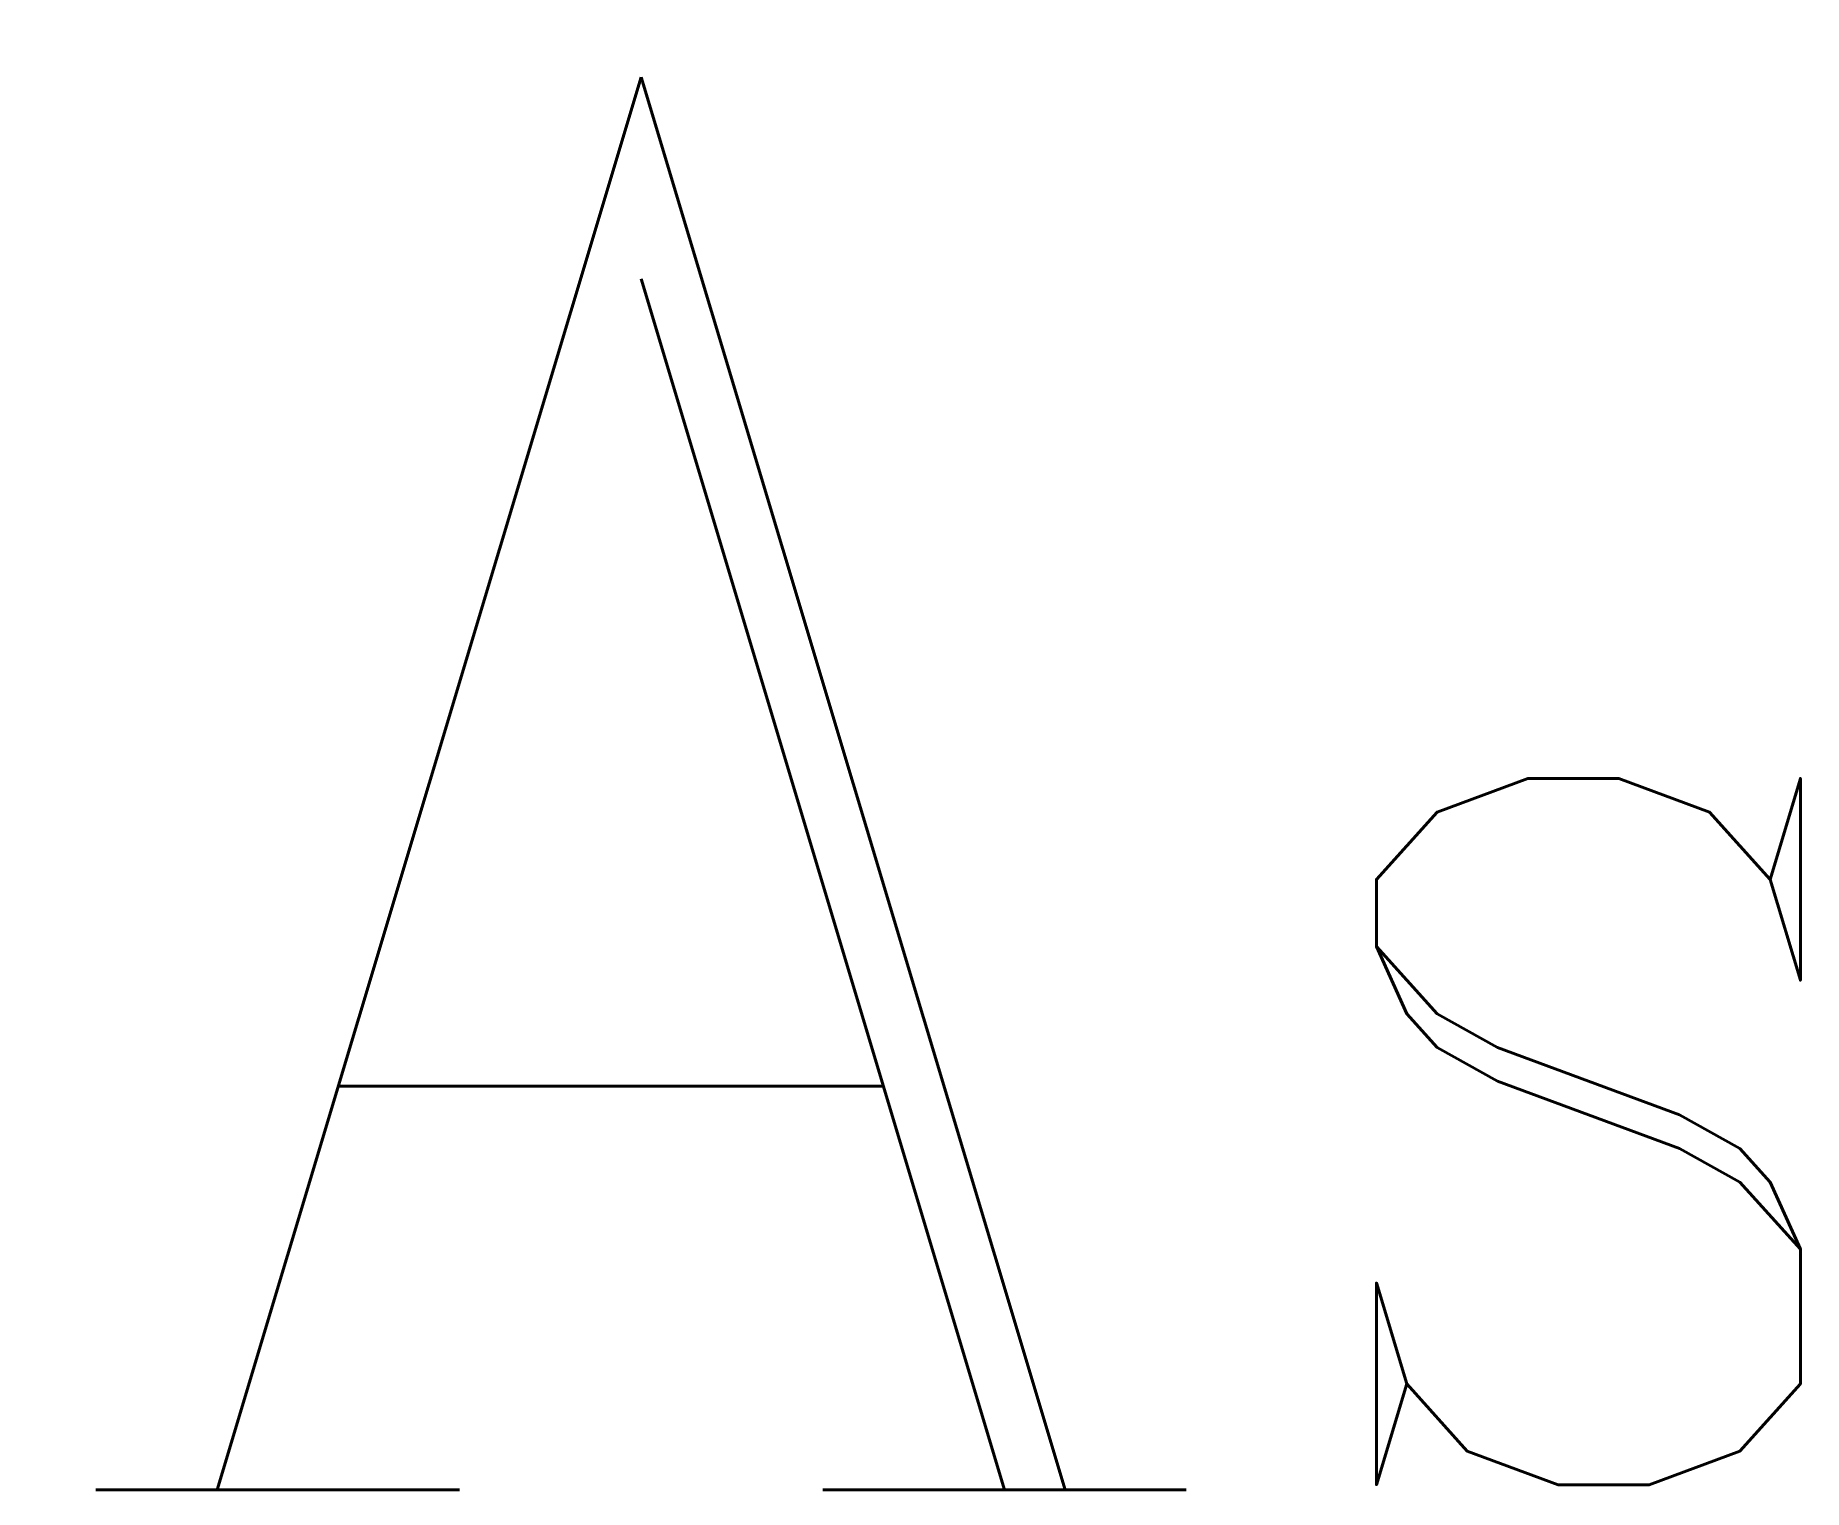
# Model space of a CAD drawing. Header units: inches. Extents: x -14.5 to 11, y -6.7 to 14.3.
import ezdxf

# ---------------------------------------------------------------- set-up
doc = ezdxf.new("R2010")
doc.units = ezdxf.units.IN
doc.header["$LTSCALE"] = 48
doc.header["$MEASUREMENT"] = 0
doc.styles.add('FSL12-1', font='complex.shx')

msp = doc.modelspace()

# ---------------------------------------------------------------- wipeouts: each hides what was drawn before it
msp.add_wipeout([(-14.517, -6.701), (11.004, -6.701), (11.004, 14.301), (-14.517, 14.301)])

# ---------------------------------------------------------------- next in the draw order: texts
at = {"linetype": 'Continuous', "attachment_point": 1, "style": 'FSL12-1'}
for s, insert, char_height, width in [('A', (-14.517, 13.699), 20.4, 142.8), ('S', (3.527, 3.57), 10.2, 90.84375)]:
    msp.add_mtext(s, dxfattribs=dict(at, insert=insert, char_height=char_height, width=width))

doc.saveas('drawing.dxf')
